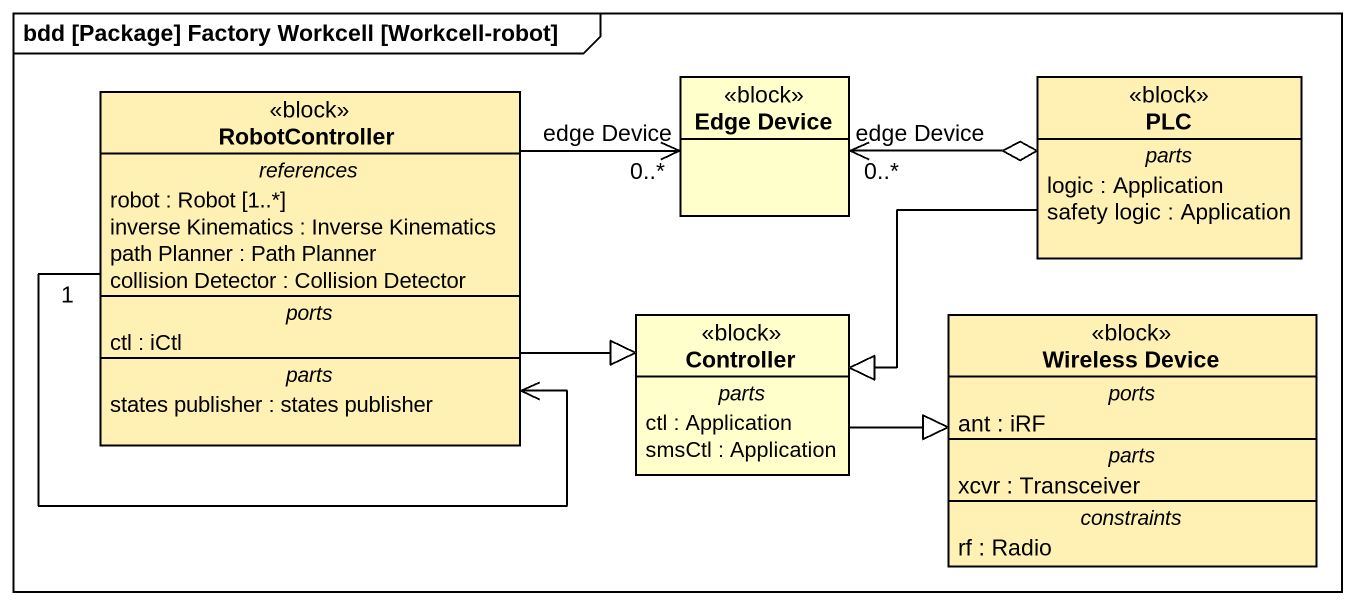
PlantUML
@startuml
mainframe bdd [Package] Factory Workcell [Workcell-robot]
hide circle
hide empty members
class RobotController <<block>> #FFF0B4 {
  -- references --
  robot : Robot [1..*]
  inverse Kinematics : Inverse Kinematics
  path Planner : Path Planner
  collision Detector : Collision Detector
  -- ports --
  ctl : iCtl
  -- parts --
  states publisher : states publisher
}
class "Edge Device" as Edge_Device <<block>>
class PLC <<block>> #FFF0B4 {
  -- parts --
  logic : Application
  safety logic : Application
}
class Controller <<block>> {
  -- parts --
  ctl : Application
  smsCtl : Application
}
class "Wireless Device" as Wireless_Device <<block>> #FFF0B4 {
  -- ports --
  ant : iRF
  -- parts --
  xcvr : Transceiver
  -- constraints --
  rf : Radio
}
RobotController "1" --> RobotController
RobotController -right-> "edge Device\n0..*" Edge_Device
RobotController -right-|> Controller
PLC o-left-> "edge Device\n0..*" Edge_Device
PLC -left-|> Controller
Controller -right-|> Wireless_Device
@enduml
